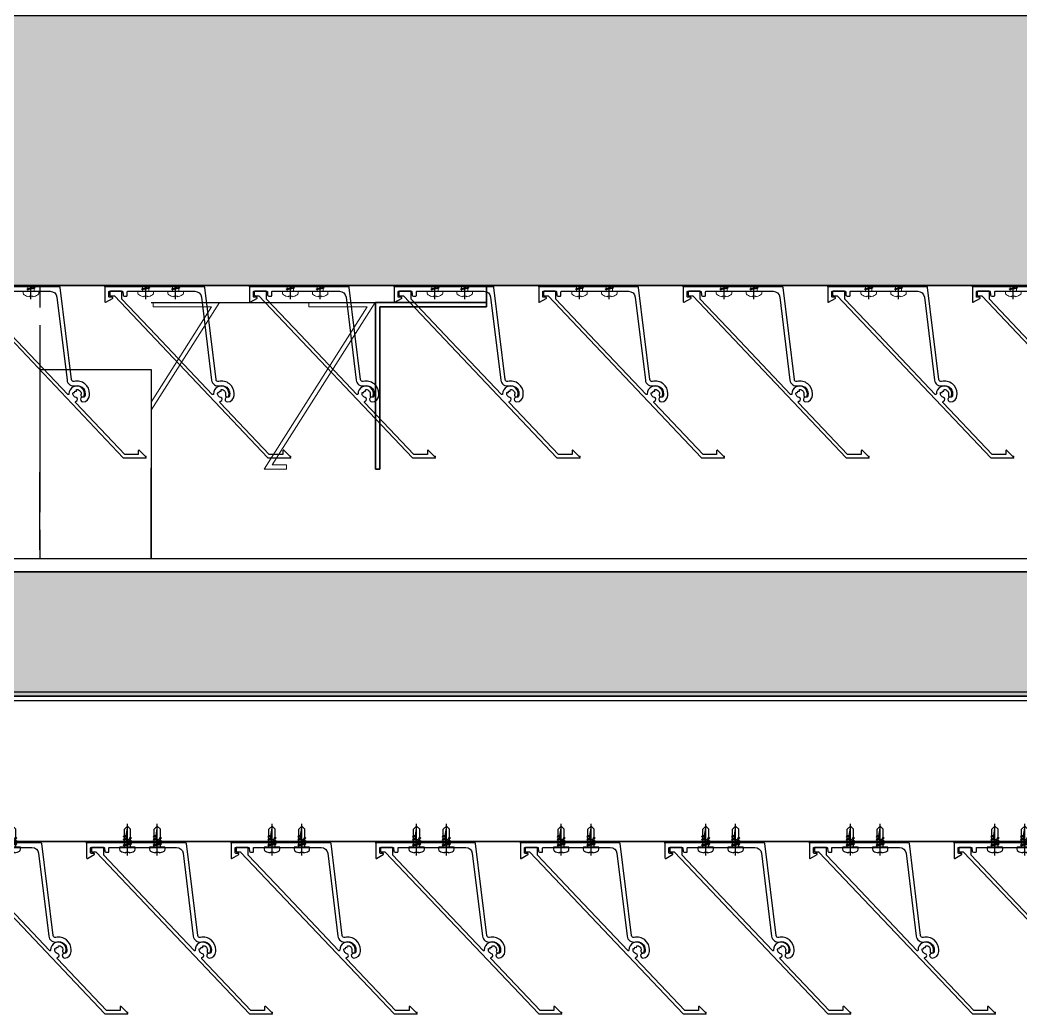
# Model space of a CAD drawing. Header units: millimetres. Extents: x 2519235 to 7246330, y 25937 to 201821.
# Drawn here: x 2726735.2 to 2727185.2, y 105068.1 to 105515 of the extents above; entities that cross this region are included whole.
import ezdxf
from ezdxf.xclip import XClip

# ---------------------------------------------------------------- set-up
doc = ezdxf.new("R2010")
doc.units = ezdxf.units.MM
doc.header["$XCLIPFRAME"] = 0
doc.set_wipeout_variables(frame=1)
doc.linetypes.add('CENTER', pattern=[50.8, 31.75, -6.35, 6.35, -6.35])
for name, color, linetype in [('000 - 0_HIDE_OBJ_FRAMING_DEF_SUB_1', 7, 'Continuous'), ('000 - EXISTING_CANOPY_MAIN_COLOR_1', 7, 'Continuous'), ('010 - ASPG_ACCESSORIES_MAIN_COLOR_1', 7, 'Continuous'), ('010 - ASPG_ACCESSORIES_MAIN_COLOR_251', 7, 'Continuous'), ('010 - ASPG_EXTR_DEF_SUB', 7, 'Continuous'), ('010 - ASPG_EXTR_MAIN_COLOR_2', 7, 'Continuous'), ('010 - ASPG_FLASHING_HATCH_', 7, 'Continuous'), ('010 - ASPG_FLASHING_MAIN_COLOR_4', 7, 'Continuous'), ('010 - ASPG_FLASHING_WIPEOUT_', 7, 'Continuous'), ('010 - ASPG_FRAMING_MAIN_COLOR_2', 7, 'Continuous'), ('010 - ASPG_FRAMING_SUB_COLOR_2', 7, 'Continuous'), ('010 - ASPG_FRAMING_WIPEOUT_', 7, 'Continuous'), ('A-GENM', 7, 'Continuous'), ('A-GLAZ-CURT', 7, 'Continuous'), ('Center Line', 7, 'CENTER'), ('Xref-PLAN-106.940$0$_PP-Dim', 7, 'Continuous')]:
    doc.layers.add(name, color=color, linetype=linetype)
doc.layers.add('SCREW', color=7, linetype='Continuous', lineweight=5)
pattern_1 = [(0, (0, 0), (3.96875, 7.9375), [0, -7.9375])]

# ---------------------------------------------------------------- blocks, each defined once
blk = doc.blocks.new('DPA_CP_Entrance Louver Grill Vertical - Louver Grill Vertical Z-27954336-ENTRANCE 1 - LOWER ROOF LEVEL PLAN')
at = {"layer": '000 - 0_HIDE_OBJ_FRAMING_DEF_SUB_1', "color": 7}
for p, q in [((-200, 200), (-202, 200)), ((-202, 200), (-202, 127)), ((-202, 127), (-202, 200)), ((-202, 200), (-200, 200)), ((-200, 125), (-200, 200)), ((-200, 200), (-200, 125)), ((202, 200), (200, 200)), ((200, 200), (200, 125)), ((200, 125), (200, 200)), ((200, 200), (202, 200)), ((202, 127), (202, 200)), ((202, 200), (202, 127)), ((-202, 127), (-250, 127)), ((-250, 127), (-250, 125)), ((-250, 125), (-250, 127)), ((-250, 127), (-202, 127)), ((250, 127), (202, 127)), ((202, 127), (250, 127)), ((250, 125), (250, 127)), ((250, 127), (250, 125)), ((-250, 125), (-200, 125)), ((-200, 125), (-250, 125)), ((-250, 50), (-250, 125)), ((-250, 125), (-250, 50)), ((-99.16, 125), (-250, 125)), ((-99.16, 125), (-250, 125)), ((-250, 50), (-250, 125)), ((-250, 125), (-250, 50)), ((-99.16, 125), (-250, 125)), ((-99.16, 125), (-250, 125)), ((250, 125), (-36.32, 125)), ((250, 125), (-36.32, 125)), ((250, 125), (-36.32, 125)), ((250, 125), (-36.32, 125)), ((200, 125), (250, 125)), ((250, 125), (200, 125)), ((250, 50), (250, 125)), ((250, 125), (250, 50)), ((250, 50), (250, 125)), ((250, 125), (250, 50)), ((-250, 50), (-250, 0)), ((-200, 50), (-250, 50)), ((-250, 50), (-200, 50)), ((-250, 0), (-250, 50)), ((-250, 50), (-99.16, 50)), ((-99.16, 50), (-250, 50)), ((-250, 50), (-49.16, 50)), ((-49.16, 50), (-250, 50)), ((-200, 0), (-200, 50)), ((-200, 50), (-200, 0)), ((-39.16, 50), (250, 50)), ((250, 50), (-39.16, 50)), ((-39.16, 50), (250, 50)), ((250, 50), (-39.16, 50)), ((200, 50), (200, 0)), ((250, 50), (200, 50)), ((200, 50), (250, 50)), ((200, 0), (200, 50)), ((250, 0), (250, 50)), ((250, 50), (250, 0)), ((-250, 0), (-200, 0)), ((-200, 0), (-250, 0)), ((200, 0), (250, 0)), ((250, 0), (200, 0))]:
    blk.add_line(p, q, dxfattribs=at)
blk = doc.blocks.new('GM_Louver Grill Vertical Z1 - Z Profile-V108-ENTRANCE 1 - LOWER ROOF LEVEL PLAN')
at = {"layer": '000 - 0_HIDE_OBJ_FRAMING_DEF_SUB_1', "color": 7, "lineweight": 9}
for p, q in [((30.84, 48.5), (0.1, 0)), ((0.1, 0), (30.84, 48.5)), ((3.73, 2), (30.84, 44.77)), ((30.84, 44.77), (3.73, 2)), ((0.1, 0), (30, 0)), ((30, 0), (0.1, 0)), ((30, 2), (3.73, 2)), ((3.73, 2), (30, 2)), ((30, 0), (30, 2)), ((30, 2), (30, 0))]:
    blk.add_line(p, q, dxfattribs=at)
blk = doc.blocks.new('GM_Louver Grill Vertical Z1 - Z Profile-27954269-ENTRANCE 1 - LOWER ROOF LEVEL PLAN')
at = {"layer": '000 - 0_HIDE_OBJ_FRAMING_DEF_SUB_1', "color": 7, "lineweight": 9}
for p, q in [((46.37, 73), (0.1, 0)), ((0.1, 0), (46.37, 73)), ((3.73, 2), (50, 75)), ((50, 75), (3.73, 2)), ((50, 75), (40, 75)), ((40, 75), (40, 73)), ((40, 73), (40, 75)), ((40, 75), (50, 75)), ((40, 73), (46.37, 73)), ((46.37, 73), (40, 73)), ((0.1, 0), (30, 0)), ((30, 0), (0.1, 0)), ((30, 2), (3.73, 2)), ((3.73, 2), (30, 2)), ((30, 0), (30, 2)), ((30, 2), (30, 0))]:
    blk.add_line(p, q, dxfattribs=at)
blk = doc.blocks.new('A$C7e7c92b9')
at = {"layer": 'A-GENM', "color": 7, "rotation": 180}
for name, p in [('GM_Louver Grill Vertical Z1 - Z Profile-V108-ENTRANCE 1 - LOWER ROOF LEVEL PLAN', (127900.18, 9933.47)), ('GM_Louver Grill Vertical Z1 - Z Profile-27954269-ENTRANCE 1 - LOWER ROOF LEVEL PLAN', (127970.18, 9933.47))]:
    blk.add_blockref(name, p, dxfattribs=at)
at = {"layer": 'A-GLAZ-CURT', "color": 7, "rotation": 180}
blk.add_blockref('DPA_CP_Entrance Louver Grill Vertical - Louver Grill Vertical Z-27954336-ENTRANCE 1 - LOWER ROOF LEVEL PLAN', (127770.18, 10058.47), dxfattribs=at)
blk = doc.blocks.new('Xref-PLAN-106.940')
at = {"layer": 'Xref-PLAN-106.940$0$_PP-Dim', "color": 7}
for p, q in [((124644.18, 10358.4), (130394.18, 10358.4)), ((124644.18, 10058.4), (130394.18, 10058.4))]:
    blk.add_line(p, q, dxfattribs=at)
blk = doc.blocks.new('A$C53fc0519')
at = {"layer": '000 - EXISTING_CANOPY_MAIN_COLOR_1', "color": 7}
for p, q in [((10500, -13147.86), (10550, -13147.86)), ((10500, -13147.86), (10500, -13275)), ((10550, -13147.86), (10550, -13252)), ((10500, -13153.39), (10550, -13153.39)), ((10500, -13283), (10500, -13367)), ((10500, -13302.86), (10550, -13302.86)), ((10550, -13302.86), (10550, -13475)), ((10500, -13384.02), (10500, -13349.14)), ((10550, -13347.14), (10550, -13400)), ((10550, -13400), (10550, -13347.14)), ((10500, -13375), (10500, -13475)), ((10500, -13400), (10500, -13387.75)), ((10492.24, -13400), (10500, -13400)), ((10492.24, -13400), (10564.87, -13400)), ((10567.24, -13400), (10639.87, -13400)), ((10642.24, -13400), (10714.87, -13400)), ((10717.24, -13400), (10789.87, -13400)), ((10792.24, -13400), (10864.87, -13400)), ((10867.24, -13400), (10939.87, -13400)), ((10550, -13475), (10550, -13402.86)), ((10250, -13475), (11650, -13475))]:
    blk.add_line(p, q, dxfattribs=at)
blk = doc.blocks.new('A$C6d15e31b')
at = {"color": 7}
blk.add_blockref('Xref-PLAN-106.940', (-135619.34, -23258.4), dxfattribs=at)
at = {"layer": '000 - 0_HIDE_OBJ_FRAMING_DEF_SUB_1', "color": 7}
blk.add_blockref('A$C7e7c92b9', (-135619.34, -23258.4), dxfattribs=at)
at = {"layer": '000 - EXISTING_CANOPY_MAIN_COLOR_1', "color": 7}
blk.add_blockref('A$C53fc0519', (-18300, -52.14), dxfattribs=at)
blk = doc.blocks.new('PZG35-9D5')
at = {"layer": 'Center Line', "color": 7}
blk.add_line((0, 3.73), (0, -10.53), dxfattribs=at)
at = {"layer": 'SCREW', "color": 7}
for p, q in [((-1.4, 0), (-1.4, -1.09)), ((1.4, 0), (1.4, -0.59)), ((-1.85, -1.4), (1.85, -0.9)), ((-1.85, -1.4), (-1.4, -1.09)), ((-1.85, -1.4), (-1.4, -1.71)), ((-1.85, -2.7), (1.85, -2.2)), ((-1.85, -2.7), (-1.4, -2.39)), ((-1.85, -2.7), (-1.4, -3.01)), ((-1.85, -4), (-1.4, -3.69)), ((-1.85, -4), (-0.99, -3.88)), ((-1.85, -4), (-1.4, -4.31)), ((-1.4, -1.09), (1.4, -0.59)), ((-1.4, -1.71), (1.4, -1.21)), ((-1.4, -1.71), (-1.4, -2.39)), ((-1.4, -2.39), (1.4, -1.89)), ((-1.4, -3.01), (1.4, -2.51)), ((-1.4, -3.01), (-1.4, -3.69)), ((-1.4, -3.69), (-0.84, -3.59)), ((-1.4, -4.31), (-1.18, -4.27)), ((-1.4, -4.31), (-1.4, -8.1)), ((0.56, -3.34), (1.4, -3.19)), ((0.71, -3.65), (1.85, -3.5)), ((0.71, -3.93), (1.4, -3.81)), ((0.71, -4.61), (1.4, -4.49)), ((1.85, -0.9), (1.4, -0.59)), ((1.85, -0.9), (1.4, -1.21)), ((1.4, -1.21), (1.4, -1.89)), ((1.85, -2.2), (1.4, -1.89)), ((1.85, -2.2), (1.4, -2.51)), ((1.4, -2.51), (1.4, -3.19)), ((1.85, -3.5), (1.4, -3.19)), ((1.85, -3.5), (1.4, -3.81)), ((1.4, -3.81), (1.4, -4.49)), ((1.85, -4.8), (1.4, -4.49)), ((0, -9.5), (-1.4, -8.1)), ((0, -9.5), (1.4, -8.1)), ((0.71, -4.95), (1.85, -4.8)), ((0.71, -5.23), (1.4, -5.11)), ((1.85, -4.8), (1.4, -5.11)), ((1.4, -5.11), (1.4, -8.1))]:
    blk.add_line(p, q, dxfattribs=at)
blk.add_lwpolyline([(0, -9.5), (0.71, -5.23), (0.71, -3.6, 0.417657), (0.41, -3.3, 0.108102), (-0.84, -3.59), (-1.4, -4.7)], format="xyb", dxfattribs=at)
blk = doc.blocks.new('*U2951')
at = {"layer": 'SCREW', "color": 7}
blk.add_lwpolyline([(3.03, 1.78, 0.09906), (0.8, 2.55), (0.8, 2.27), (-0.8, 2.27), (-0.8, 2.55, 0.09906), (-3.03, 1.78, 0.266588), (-3.5, 0.96), (-3.5, 0.2, 0.414214), (-3.3, 0), (3.3, 0, 0.414214), (3.5, 0.2), (3.5, 0.96, 0.266588)], format="xyb", close=True, dxfattribs=at)
blk.add_blockref('PZG35-9D5', (0, 0), dxfattribs=at)
blk = doc.blocks.new('*U2950')
at = {"color": 7}
blk.add_point((0, 0), dxfattribs=at)
at = {"layer": '010 - ASPG_ACCESSORIES_MAIN_COLOR_1', "color": 7}
blk.add_lwpolyline([(-39.7, -0.6, 0.414214), (-40, -0.9), (-40, -7.37, 0.57735), (-39.65, -7.57), (-36.64, -5.83, 0.767327), (-36.79, -5.3), (-37.9, -5.3, -0.414214), (-38.2, -5), (-38.2, -2.8, -0.414214), (-38, -2.6), (-32.18, -2.6, -0.388879), (-31.98, -2.78), (-31.85, -4.34, 0.388879), (-31.35, -4.8), (-30.3, -4.8, 0.414214), (-30, -4.5), (-30, -2.9, -0.414214), (-29.7, -2.6), (0.41, -2.6, -0.378969), (3.39, -5.24), (7.95, -42.52, 0.446593), (11.62, -45.08, -0.489802), (16.08, -48.68), (16.06, -49.36, -0.18248), (15.8, -50.02, -0.267949), (15.33, -50.17, 1.122115), (15.1, -52.34, 0.405004), (18.06, -49.4), (18.08, -48.72, 0.489805), (11.16, -43.13, -0.446597), (9.94, -42.28), (4.87, -0.85, 0.364176), (4.57, -0.6)], format="xyb", close=True, dxfattribs=at)
at = {"layer": '010 - ASPG_EXTR_DEF_SUB', "color": 7}
for p in [(-40, -0.5), (43.44, -76.9), (43.44, -77.5)]:
    blk.add_point(p, dxfattribs=at)
at = {"layer": '010 - ASPG_EXTR_MAIN_COLOR_2', "color": 7}
blk.add_lwpolyline([(11.37, -48.15), (11.47, -47.44), (12.18, -47.56), (12.29, -46.79, -0.535538), (14.19, -49.17, 0.991572), (15.66, -49.58, 1.157025), (8.79, -48.77, -0.688558), (8.27, -48.99), (-17.14, -22.17), (-32.34, -6.13), (-32.34, -2.9, 0.414312), (-32.64, -2.6), (-37.54, -2.6, 0.414116), (-37.84, -2.9), (-37.84, -4.3, 0.414214), (-37.54, -4.6), (-35.99, -4.6, -0.205895), (-35.77, -4.69), (33.23, -77.5), (43.14, -77.5, 0.668179), (43.36, -76.99), (40.52, -74.15, 0.668179), (40.01, -74.36), (40.01, -76), (33.87, -76), (11.86, -52.78, -0.558354), (12.08, -51.95, 0.766275), (12.04, -50.39, -0.438583), (10.71, -48.05)], format="xyb", close=True, dxfattribs=at)
at = {"layer": 'SCREW', "color": 7, "rotation": 180}
for p in [(-21.65, -2.5), (-8.24, -2.5)]:
    blk.add_blockref('*U2951', p, dxfattribs=at)
blk = doc.blocks.new('*U1112')
at = {"color": 7}
blk.add_wipeout([(1440, 4), (60, 4), (60, 69.3), (1440, 69.3)], dxfattribs=at).dxf.layer = '010 - ASPG_FRAMING_WIPEOUT_'
at = {"layer": '010 - ASPG_FRAMING_MAIN_COLOR_2', "color": 7}
blk.add_lwpolyline([(1410, 69.3), (90, 69.3), (90, 6), (1410, 6)], close=True, dxfattribs=at)
at = {"layer": '010 - ASPG_FRAMING_SUB_COLOR_2', "color": 7}
for points in [[(1440, 4), (60, 4), (60, 69.3), (1440, 69.3)], [(60, 2), (60, 4), (1440, 4), (1440, 2)]]:
    blk.add_lwpolyline(points, close=True, dxfattribs=at)
at = {"color": 7, "rotation": 180}
for p in [(741.77, 69.3), (806.77, 69.3), (871.77, 69.3), (936.77, 69.3), (1001.77, 69.3), (1066.77, 69.3), (1131.77, 69.3), (1196.77, 69.3)]:
    blk.add_blockref('*U2950', p, dxfattribs=at)
blk = doc.blocks.new('W-1-PP17-ENT1_REV02_20260416-153151_PP17_ENT1_ASPG_MAIN_UPPL')
at = {"color": 7, "rotation": 179.9999999999999}
blk.add_blockref('*U1112', (-6599, -13248), dxfattribs=at)
blk = doc.blocks.new('*U2908')
at = {"color": 7}
blk.add_wipeout([(0, 69.3), (3000, 69.3), (3000, -52), (0, -52)], dxfattribs=at).dxf.layer = '010 - ASPG_FLASHING_WIPEOUT_'
at = {"layer": '010 - ASPG_FLASHING_HATCH_'}
h = blk.add_hatch(dxfattribs=at)
h.set_pattern_fill('DOTS', scale=0.1)
h.set_pattern_definition(pattern_1)
h.paths.add_polyline_path([(0, 69.3), (3000, 69.3), (3000, -52), (0, -52)])
at = {"layer": '010 - ASPG_FLASHING_MAIN_COLOR_4', "color": 7}
blk.add_lwpolyline([(0, 69.3), (3000, 69.3), (3000, -52), (0, -52)], close=True, dxfattribs=at)
blk = doc.blocks.new('W-1-PP17-ENT1_REV03_20260621-000232_LOPF_FLASHING')
at = {"color": 7, "rotation": 180}
blk.add_blockref('*U2908', (-6599, -13248), dxfattribs=at)
blk = doc.blocks.new('PZG35-9D5SUB')
at = {"layer": '010 - ASPG_ACCESSORIES_MAIN_COLOR_251', "color": 7}
for p, q in [((-1.4, 0), (-1.4, -1.09)), ((0, 3.73), (0, -10.53)), ((1.4, 0), (1.4, -0.59)), ((-1.85, -1.4), (1.85, -0.9)), ((-1.85, -1.4), (-1.4, -1.09)), ((-1.85, -1.4), (-1.4, -1.71)), ((-1.85, -2.7), (1.85, -2.2)), ((-1.85, -2.7), (-1.4, -2.39)), ((-1.85, -2.7), (-1.4, -3.01)), ((-1.85, -4), (-1.4, -3.69)), ((-1.85, -4), (-0.99, -3.88)), ((-1.85, -4), (-1.4, -4.31)), ((-1.4, -1.09), (1.4, -0.59)), ((-1.4, -1.71), (1.4, -1.21)), ((-1.4, -1.71), (-1.4, -2.39)), ((-1.4, -2.39), (1.4, -1.89)), ((-1.4, -3.01), (1.4, -2.51)), ((-1.4, -3.01), (-1.4, -3.69)), ((-1.4, -3.69), (-0.84, -3.59)), ((-1.4, -4.31), (-1.18, -4.27)), ((-1.4, -4.31), (-1.4, -8.1)), ((0.56, -3.34), (1.4, -3.19)), ((0.71, -3.65), (1.85, -3.5)), ((0.71, -3.93), (1.4, -3.81)), ((0.71, -4.61), (1.4, -4.49)), ((1.85, -0.9), (1.4, -0.59)), ((1.85, -0.9), (1.4, -1.21)), ((1.4, -1.21), (1.4, -1.89)), ((1.85, -2.2), (1.4, -1.89)), ((1.85, -2.2), (1.4, -2.51)), ((1.4, -2.51), (1.4, -3.19)), ((1.85, -3.5), (1.4, -3.19)), ((1.85, -3.5), (1.4, -3.81)), ((1.4, -3.81), (1.4, -4.49)), ((1.85, -4.8), (1.4, -4.49)), ((0, -9.5), (-1.4, -8.1)), ((0, -9.5), (1.4, -8.1)), ((0.71, -4.95), (1.85, -4.8)), ((0.71, -5.23), (1.4, -5.11)), ((1.85, -4.8), (1.4, -5.11)), ((1.4, -5.11), (1.4, -8.1))]:
    blk.add_line(p, q, dxfattribs=at)
blk.add_lwpolyline([(0, -9.5), (0.71, -5.23), (0.71, -3.6, 0.417657), (0.41, -3.3, 0.108102), (-0.84, -3.59), (-1.4, -4.7)], format="xyb", dxfattribs=at)
blk = doc.blocks.new('*U3457')
at = {"layer": '010 - ASPG_ACCESSORIES_MAIN_COLOR_251', "color": 7}
blk.add_lwpolyline([(3.03, 1.78, 0.09906), (0.8, 2.55), (0.8, 2.27), (-0.8, 2.27), (-0.8, 2.55, 0.09906), (-3.03, 1.78, 0.266588), (-3.5, 0.96), (-3.5, 0.2, 0.414214), (-3.3, 0), (3.3, 0, 0.414214), (3.5, 0.2), (3.5, 0.96, 0.266588)], format="xyb", close=True, dxfattribs=at)
at = {"layer": 'SCREW', "color": 7}
blk.add_blockref('PZG35-9D5SUB', (0, 0), dxfattribs=at)
blk = doc.blocks.new('*U3456')
at = {"color": 7}
blk.add_point((0, 0), dxfattribs=at)
at = {"layer": '010 - ASPG_ACCESSORIES_MAIN_COLOR_251', "color": 7}
for points in [[(-39.7, -0.6, 0.414214), (-40, -0.9), (-40, -7.37, 0.57735), (-39.65, -7.57), (-36.64, -5.83, 0.767327), (-36.79, -5.3), (-37.9, -5.3, -0.414214), (-38.2, -5), (-38.2, -2.8, -0.414214), (-38, -2.6), (-32.18, -2.6, -0.388879), (-31.98, -2.78), (-31.85, -4.34, 0.388879), (-31.35, -4.8), (-30.3, -4.8, 0.414214), (-30, -4.5), (-30, -2.9, -0.414214), (-29.7, -2.6), (0.41, -2.6, -0.378969), (3.39, -5.24), (7.95, -42.52, 0.446593), (11.62, -45.08, -0.489802), (16.08, -48.68), (16.06, -49.36, -0.18248), (15.8, -50.02, -0.267949), (15.33, -50.17, 1.122115), (15.1, -52.34, 0.405004), (18.06, -49.4), (18.08, -48.72, 0.489805), (11.16, -43.13, -0.446597), (9.94, -42.28), (4.87, -0.85, 0.364176), (4.57, -0.6)], [(11.37, -48.15), (11.47, -47.44), (12.18, -47.56), (12.29, -46.79, -0.535538), (14.19, -49.17, 0.991572), (15.66, -49.58, 1.157025), (8.79, -48.77, -0.688558), (8.27, -48.99), (-17.14, -22.17), (-32.34, -6.13), (-32.34, -2.9, 0.414312), (-32.64, -2.6), (-37.54, -2.6, 0.414116), (-37.84, -2.9), (-37.84, -4.3, 0.414214), (-37.54, -4.6), (-35.99, -4.6, -0.205895), (-35.77, -4.69), (33.23, -77.5), (43.14, -77.5, 0.668179), (43.36, -76.99), (40.52, -74.15, 0.668179), (40.01, -74.36), (40.01, -76), (33.87, -76), (11.86, -52.78, -0.558354), (12.08, -51.95, 0.766275), (12.04, -50.39, -0.438583), (10.71, -48.05)]]:
    blk.add_lwpolyline(points, format="xyb", close=True, dxfattribs=at)
at = {"layer": '010 - ASPG_EXTR_DEF_SUB', "color": 7}
for p in [(-40, -0.5), (43.44, -76.9), (43.44, -77.5)]:
    blk.add_point(p, dxfattribs=at)
at = {"layer": 'SCREW', "color": 7, "rotation": 180}
for p in [(-21.65, -2.5), (-8.24, -2.5)]:
    blk.add_blockref('*U3457', p, dxfattribs=at)
blk = doc.blocks.new('*U3445')
at = {"color": 7}
blk.add_wipeout([(1440, 4), (60, 4), (60, 69.3), (1440, 69.3)], dxfattribs=at).dxf.layer = '010 - ASPG_FRAMING_WIPEOUT_'
at = {"layer": '010 - ASPG_ACCESSORIES_MAIN_COLOR_251', "color": 7}
for points in [[(1440, 4), (60, 4), (60, 69.3), (1440, 69.3)], [(1410, 69.3), (90, 69.3), (90, 6), (1410, 6)], [(60, 2), (60, 4), (1440, 4), (1440, 2)]]:
    blk.add_lwpolyline(points, close=True, dxfattribs=at)
at = {"color": 7, "rotation": 180}
for p in [(750, 69.3), (815, 69.3), (880, 69.3), (945, 69.3), (1010, 69.3), (1075, 69.3), (1140, 69.3), (1205, 69.3)]:
    blk.add_blockref('*U3456', p, dxfattribs=at)
blk = doc.blocks.new('W-1-PP17-ENT1_REV02_20260416-153151_PP17_ENT1_ASPG_MAIN_LOPLSUB')
at = {"color": 7, "rotation": 180}
blk.add_blockref('*U3445', (-6599, -13498), dxfattribs=at)
blk = doc.blocks.new('*U3464')
at = {"color": 7}
blk.add_wipeout([(0, -52), (2928.7, -52), (2922.7, -58), (0, -58)], dxfattribs=at).dxf.layer = '010 - ASPG_FLASHING_WIPEOUT_'
at = {"layer": '010 - ASPG_ACCESSORIES_MAIN_COLOR_251'}
h = blk.add_hatch(dxfattribs=at)
h.set_pattern_fill('DOTS', scale=0.5)
h.set_pattern_definition([(0, (0, 0), (19.84375, 39.6875), [0, -39.6875])])
h.paths.add_polyline_path([(0, -52), (2928.7, -52), (2922.7, -58), (0, -58)])
at = {"layer": '010 - ASPG_ACCESSORIES_MAIN_COLOR_251', "color": 7}
blk.add_lwpolyline([(0, -52), (2928.7, -52), (2922.7, -58), (0, -58)], close=True, dxfattribs=at)
at = {"color": 7}
blk.add_wipeout([(0, 69.3), (3050, 69.3), (2928.7, -52), (0, -52)], dxfattribs=at).dxf.layer = '010 - ASPG_FLASHING_WIPEOUT_'
at = {"layer": '010 - ASPG_ACCESSORIES_MAIN_COLOR_251'}
h = blk.add_hatch(dxfattribs=at)
h.set_pattern_fill('DOTS', scale=0.1)
h.set_pattern_definition(pattern_1)
h.paths.add_polyline_path([(0, 69.3), (3050, 69.3), (2928.7, -52), (0, -52)])
at = {"layer": '010 - ASPG_ACCESSORIES_MAIN_COLOR_251', "color": 7}
blk.add_lwpolyline([(0, 69.3), (3050, 69.3), (2928.7, -52), (0, -52)], close=True, dxfattribs=at)
blk = doc.blocks.new('W-1-PP17-ENT1_REV04_20260821-163228มนตร์เพลงราคาบาวSUB')
at = {"color": 7, "rotation": 180}
blk.add_blockref('*U3464', (-5099, -13498), dxfattribs=at)

msp = doc.modelspace()

# ---------------------------------------------------------------- block references
at = {"color": 7}
msp.add_blockref('A$C6d15e31b', (2734544.161, 118712.942), dxfattribs=at)

# ---------------------------------------------------------------- next in the draw order: block references
at = {"layer": '010 - ASPG_ACCESSORIES_MAIN_COLOR_251', "color": 7}
msp.add_blockref('W-1-PP17-ENT1_REV04_20260821-163228มนตร์เพลงราคาบาวSUB', (2734544.161, 118712.942), dxfattribs=at)

# ---------------------------------------------------------------- next in the draw order: block references
ref = msp.add_blockref('W-1-PP17-ENT1_REV02_20260416-153151_PP17_ENT1_ASPG_MAIN_LOPLSUB', (2734544.161, 118712.942), dxfattribs=at)
XClip(ref).set_block_clipping_path([(-8153.1819314193, -13647.8428663971), (10088.6582331769, -13200)])

# ---------------------------------------------------------------- next in the draw order: block references
at = {"color": 7}
msp.add_blockref('W-1-PP17-ENT1_REV02_20260416-153151_PP17_ENT1_ASPG_MAIN_UPPL', (2734544.161, 118712.942), dxfattribs=at)

# ---------------------------------------------------------------- next in the draw order: block references
msp.add_blockref('W-1-PP17-ENT1_REV03_20260621-000232_LOPF_FLASHING', (2734544.161, 118712.942), dxfattribs=at)

doc.saveas('drawing.dxf')
